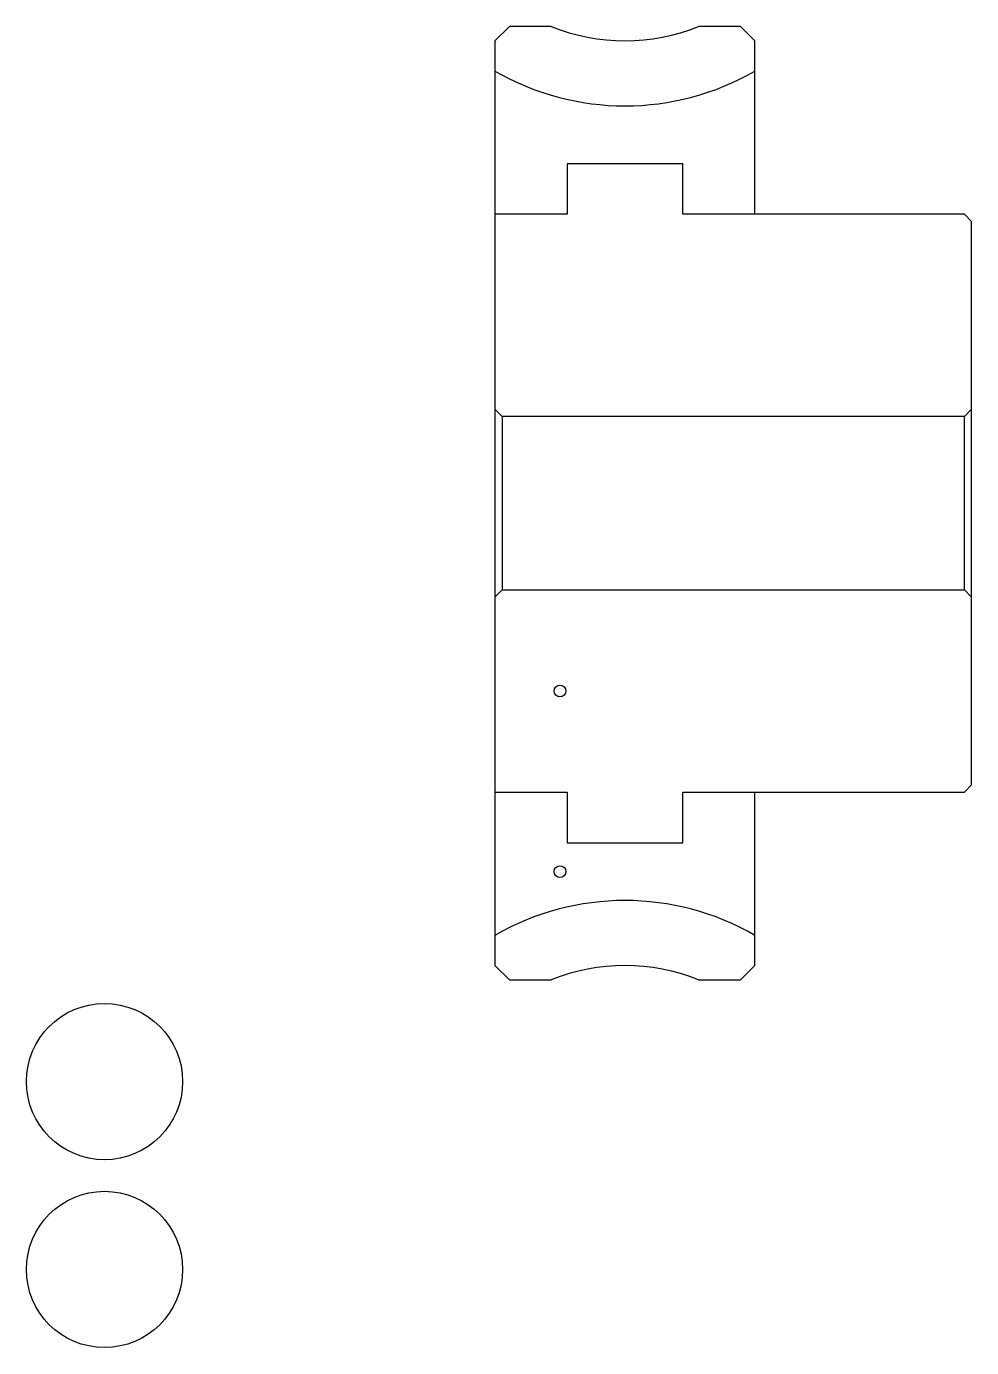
# Model space of a CAD drawing. Header units: metres. Extents: x 70.3 to 135.7, y 58.4 to 149.8.
import ezdxf

# ---------------------------------------------------------------- set-up
doc = ezdxf.new("R2010")
doc.units = ezdxf.units.M

msp = doc.modelspace()

# ---------------------------------------------------------------- linework, layer by layer
at = {"color": 4}
for p, q in [((135.740753, 123.314819), (135.240753, 122.814819)), ((102.740746, 110.314819), (103.240746, 110.814819)), ((135.740753, 110.314819), (135.240753, 110.814819))]:
    msp.add_line(p, q, dxfattribs=at)
for points in [[(106.641724, 149.814819), (103.740746, 149.814819), (102.740746, 148.814819), (102.740746, 110.314819)], [(120.740746, 136.814819), (120.740746, 148.814819), (119.740746, 149.814819), (116.839767, 149.814819)], [(120.740746, 136.814819), (115.740746, 136.814819), (115.740746, 140.314819), (107.740746, 140.314819), (107.740746, 136.814819), (102.740746, 136.814819)], [(120.740746, 96.814819), (135.240753, 96.814819), (135.740753, 97.314819), (135.740753, 136.314819), (135.240753, 136.814819), (120.740746, 136.814819)], [(102.740746, 123.314819), (103.240746, 122.814819), (103.240746, 110.814819), (135.240753, 110.814819), (135.240753, 122.814819), (103.240746, 122.814819)], [(102.740746, 110.314819), (102.740746, 84.814819), (103.740746, 83.814819), (106.641724, 83.814819)], [(102.740746, 96.814819), (107.740746, 96.814819), (107.740746, 93.314819), (115.740746, 93.314819), (115.740746, 96.814819), (120.740746, 96.814819)], [(116.839767, 83.814819), (119.740746, 83.814819), (120.740746, 84.814819), (120.740746, 96.814819)]]:
    msp.add_lwpolyline(points, dxfattribs=at)
at = {"color": 5}
for centre, radius in [((107.240746, 103.814819), 0.405556), ((107.240746, 91.314819), 0.405556), ((75.703705, 76.777786), 5.407407), ((75.703705, 63.777782), 5.407407)]:
    msp.add_circle(centre, radius, dxfattribs=at)
at = {"color": 4}
for centre, radius, start, end in [((111.740746, 162.314819), 13.5, 247.80839416, 292.19160389), ((111.740746, 162.314819), 18, 239.99999955, 300.00000045), ((111.740746, 71.314819), 18, 59.99999955, 120.00000045), ((111.740746, 71.314819), 13.5, 67.80839611, 112.19160584)]:
    msp.add_arc(centre, radius, start, end, dxfattribs=at)

doc.saveas('drawing.dxf')
